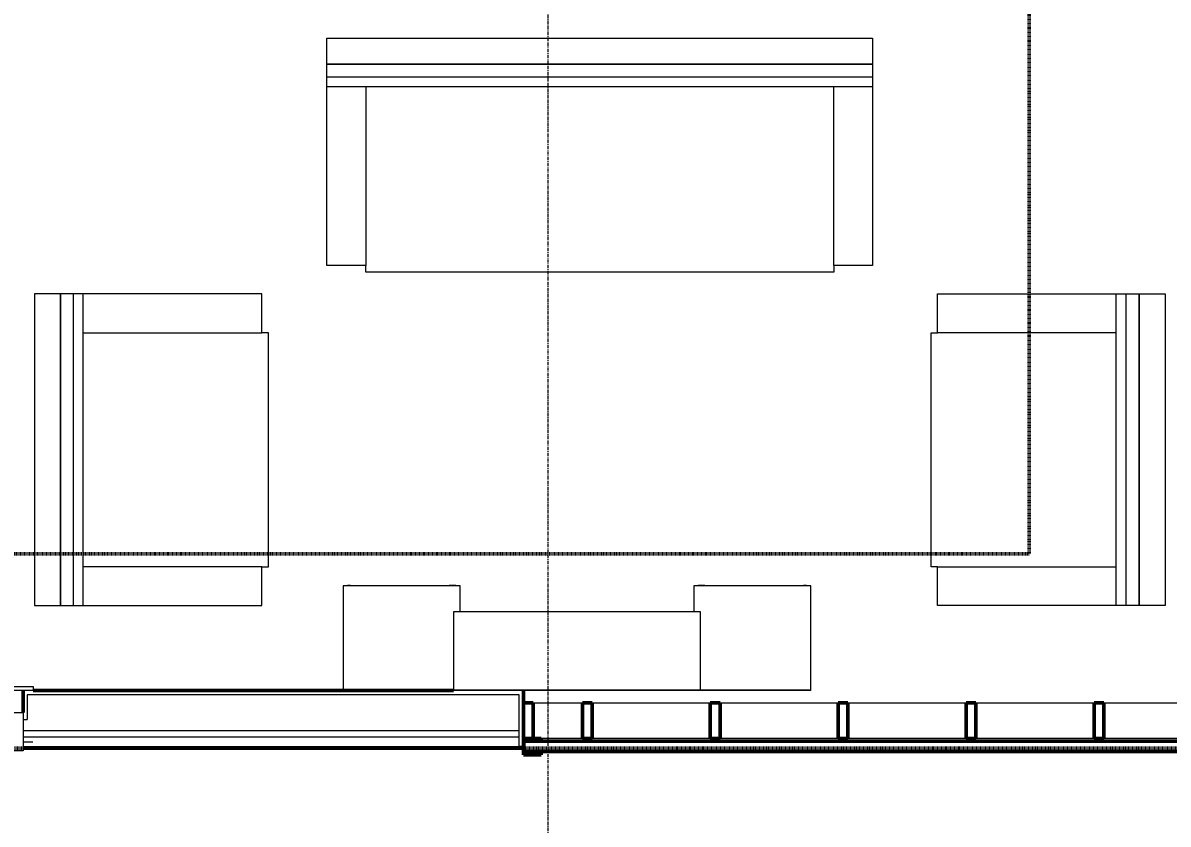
# Model space of a CAD drawing. Header units: inches. Extents: x -4217 to -1814, y 9706 to 12425.
# Drawn here: x -2254.1 to -2077.9, y 9968.5 to 10091.8 of the extents above; entities that cross this region are included whole.
import ezdxf

# ---------------------------------------------------------------- set-up
doc = ezdxf.new("R2010")
doc.units = ezdxf.units.IN
doc.header["$MEASUREMENT"] = 0
doc.linetypes.add('Dash 1_16_', pattern=[0.125, 0.0625, -0.0625])
doc.linetypes.add('Grid Line 1_2_', pattern=[0.875, 0.5, -0.125, 0.125, -0.125])
for name, color, linetype, lineweight in [('A-ANNO-DIMS', 211, 'Continuous', 9), ('A-ANNO-DIMS-96', 211, 'Continuous', 9), ('A-GLAZ-1', 250, 'Continuous', 9), ('A-GLAZ-2', 90, 'Continuous', 20), ('A-GLAZ-CWMG-2', 10, 'Continuous', 50), ('A-GLAZ-CWMG-4', 250, 'Continuous', 9), ('A-WALL-3', 10, 'Continuous', 50), ('A-WALL-4', 50, 'Continuous', 13), ('C-PROP-LINE-2', 91, 'Dash 1_16_', 50), ('I-FURN', 30, 'Continuous', 9), ('I-FURN-1', 250, 'Continuous', 9), ('S-GRID-1', 1, 'Grid Line 1_2_', 9)]:
    doc.layers.add(name, color=color, linetype=linetype, lineweight=lineweight)
doc.styles.add('Century Gothic', font='ufonts.com_century-gothic.ttf', dxfattribs={"height": 9})
doc.dimstyles.new('OD__1_8__Tol__', dxfattribs={"dimscale": 12, "dimtxt": 9.397514, "dimasz": 1, "dimexe": 0.75, "dimexo": 0.5, "dimgap": 0.125, "dimtad": 1, "dimdec": 3, "dimrnd": 0.125, "dimzin": 3, "dimdsep": 46, "dimlunit": 4, "dimtxsty": 'Century Gothic', "dimblk1": 'OBLIQUE', "dimblk2": 'OBLIQUE', "dimsah": 1, "dimcen": 0.09, "dimdle": 0.75, "dimazin": 0, "dimtfac": 1, "dimtdec": 4, "dimtix": 1, "dimtmove": 0, "dimatfit": 3, "dimfxl": 1, "dimtvp": 1, "dimtfill": 1, "dimfrac": 2, "dimtolj": 1, "dimtzin": 0, "dimarcsym": 2})

# ---------------------------------------------------------------- blocks, each defined once
blk = doc.blocks.new('DIMBLOCK33-FLOOR PLAN - 3RD FLOOR')
at = {"layer": 'A-ANNO-DIMS-96'}
for p, q in [((-2935.52, 9982.44), (-2935.52, 9817.41)), ((-2935.52, 9826.41), (-2935.52, 9982.44)), ((-2072.36, 9978.63), (-2072.36, 9817.41)), ((-2072.36, 9826.41), (-2072.36, 9978.63)), ((-2935.52, 9826.41), (-2063.36, 9826.41))]:
    blk.add_line(p, q, dxfattribs=at)
at = {"layer": 'A-ANNO-DIMS-96', "lineweight": 50}
for p, q in [((-2935.52, 9826.41), (-2929.52, 9832.41)), ((-2072.36, 9826.41), (-2066.36, 9832.41)), ((-2935.52, 9826.41), (-2941.52, 9820.41)), ((-2072.36, 9826.41), (-2078.36, 9820.41))]:
    blk.add_line(p, q, dxfattribs=at)
at = {"layer": 'A-ANNO-DIMS-96', "color": 0, "insert": (-2538.18, 9839.44), "char_height": 9, "width": 82.1611, "attachment_point": 1, "line_spacing_factor": 0.984502, "style": 'Century Gothic', "bg_fill": 3, "box_fill_scale": 1.25, "bg_fill_color": 256, "bg_fill_true_color": 13158600, "bg_fill_transparency": 0}
blk.add_mtext('71\' - 11 1/8"', dxfattribs=at)
blk = doc.blocks.new('_Oblique')
at = {"color": 0, "linetype": 'ByBlock', "lineweight": -2}
blk.add_line((-0.5, -0.5), (0.5, 0.5), dxfattribs=at)

msp = doc.modelspace()

# ---------------------------------------------------------------- linework, layer by layer
at = {"layer": 'A-GLAZ-1'}
msp.add_line((-2293.69796, 9989.6894), (-2252.54952, 9989.6894), dxfattribs=at)
at = {"layer": 'C-PROP-LINE-2'}
for q in [(-2099.26202, 10821.4894), (-3832.16202, 10010.0894)]:
    msp.add_line((-2099.26202, 10010.0894), q, dxfattribs=at)
at = {"layer": 'I-FURN'}
for p, q in [((-2123.36049, 10085.4644), (-2207.36049, 10085.4644)), ((-2207.36049, 10081.9644), (-2207.36049, 10085.4644)), ((-2207.36049, 10085.4644), (-2123.36049, 10085.4644)), ((-2123.36049, 10085.4644), (-2123.36049, 10081.9644)), ((-2123.36049, 10083.4644), (-2207.36049, 10083.4644)), ((-2207.36049, 10054.4644), (-2207.36049, 10081.9644)), ((-2123.36049, 10081.9644), (-2207.36049, 10081.9644)), ((-2201.36049, 10081.9644), (-2201.36049, 10054.4644)), ((-2129.36049, 10054.4644), (-2129.36049, 10081.9644)), ((-2123.36049, 10081.9644), (-2123.36049, 10054.4644)), ((-2201.36049, 10054.4644), (-2207.36049, 10054.4644)), ((-2201.36049, 10053.4644), (-2201.36049, 10054.4644)), ((-2129.36049, 10053.4644), (-2201.36049, 10053.4644)), ((-2129.36049, 10054.4644), (-2129.36049, 10053.4644)), ((-2123.36049, 10054.4644), (-2129.36049, 10054.4644)), ((-2248.36049, 10002.1394), (-2248.36049, 10050.1394)), ((-2248.36049, 10050.1394), (-2248.36049, 10002.1394)), ((-2244.86049, 10050.1394), (-2248.36049, 10050.1394)), ((-2246.36049, 10002.1394), (-2246.36049, 10050.1394)), ((-2217.36049, 10050.1394), (-2244.86049, 10050.1394)), ((-2244.86049, 10002.1394), (-2244.86049, 10050.1394)), ((-2217.36049, 10044.1394), (-2217.36049, 10050.1394)), ((-2113.36049, 10050.1394), (-2085.86049, 10050.1394)), ((-2113.36049, 10044.1394), (-2113.36049, 10050.1394)), ((-2085.86049, 10050.1394), (-2082.36049, 10050.1394)), ((-2085.86049, 10002.1394), (-2085.86049, 10050.1394)), ((-2084.36049, 10002.1394), (-2084.36049, 10050.1394)), ((-2082.36049, 10002.1394), (-2082.36049, 10050.1394)), ((-2082.36049, 10050.1394), (-2082.36049, 10002.1394)), ((-2244.86049, 10044.1394), (-2217.36049, 10044.1394)), ((-2216.36049, 10044.1394), (-2217.36049, 10044.1394)), ((-2216.36049, 10008.1394), (-2216.36049, 10044.1394)), ((-2114.36049, 10044.1394), (-2113.36049, 10044.1394)), ((-2114.36049, 10008.1394), (-2114.36049, 10044.1394)), ((-2085.86049, 10044.1394), (-2113.36049, 10044.1394)), ((-2217.36049, 10008.1394), (-2244.86049, 10008.1394)), ((-2217.36049, 10008.1394), (-2216.36049, 10008.1394)), ((-2217.36049, 10002.1394), (-2217.36049, 10008.1394)), ((-2113.36049, 10008.1394), (-2114.36049, 10008.1394)), ((-2113.36049, 10008.1394), (-2085.86049, 10008.1394)), ((-2113.36049, 10002.1394), (-2113.36049, 10008.1394)), ((-2248.36049, 10002.1394), (-2244.86049, 10002.1394)), ((-2244.86049, 10002.1394), (-2217.36049, 10002.1394)), ((-2085.86049, 10002.1394), (-2113.36049, 10002.1394)), ((-2082.36049, 10002.1394), (-2085.86049, 10002.1394))]:
    msp.add_line(p, q, dxfattribs=at)
at = {"layer": 'I-FURN-1'}
for p, q in [((-2207.36049, 10085.4644), (-2207.36049, 10089.4644)), ((-2207.36049, 10089.4644), (-2123.36049, 10089.4644)), ((-2123.36049, 10089.4644), (-2123.36049, 10085.4644)), ((-2252.36049, 10050.1394), (-2252.36049, 10002.1394)), ((-2248.36049, 10050.1394), (-2252.36049, 10050.1394)), ((-2082.36049, 10050.1394), (-2078.36049, 10050.1394)), ((-2078.36049, 10050.1394), (-2078.36049, 10002.1394)), ((-2186.87076, 10005.1894), (-2204.87076, 10005.1894)), ((-2203.72115, 10005.22045), (-2204.21026, 10005.22045)), ((-2203.72115, 10005.18931), (-2203.72115, 10005.22045)), ((-2187.53366, 10005.2212), (-2188.52814, 10005.2212)), ((-2188.52814, 10005.2212), (-2188.52814, 10005.18931)), ((-2187.53366, 10005.18931), (-2187.53366, 10005.2212)), ((-2186.87076, 10001.1894), (-2186.87076, 10005.1894)), ((-2132.87076, 10005.1894), (-2150.87076, 10005.1894)), ((-2150.87076, 10005.1894), (-2150.87076, 10001.1894)), ((-2150.20786, 10005.2212), (-2150.20786, 10005.18931)), ((-2149.21338, 10005.2212), (-2150.20786, 10005.2212)), ((-2149.21338, 10005.18931), (-2149.21338, 10005.2212)), ((-2133.53126, 10005.22045), (-2134.02037, 10005.22045)), ((-2134.02037, 10005.22045), (-2134.02037, 10005.18931)), ((-2252.36049, 10002.1394), (-2248.36049, 10002.1394)), ((-2149.87076, 10001.1894), (-2187.87076, 10001.1894)), ((-2078.36049, 10002.1394), (-2082.36049, 10002.1394))]:
    msp.add_line(p, q, dxfattribs=at)

# ---------------------------------------------------------------- dimensions: what is measured, and where the dimension line sits
at = {"layer": 'A-ANNO-DIMS'}
dim = msp.add_linear_dim(base=(-2072.3612366797, 9826.4063176174), p1=(-2935.5237366793, 9988.4393961105), p2=(-2072.3612366797, 9984.6268961105), dimstyle='OD__1_8__Tol__', override={"dimpost": '<>', "dimfxl": 863.17092}, dxfattribs=at)
dim.commit()
dim.dimension.update_dxf_attribs({"geometry": 'DIMBLOCK33-FLOOR PLAN - 3RD FLOOR', "text_midpoint": (-2503.9424866795, 9833.1313346513)})

# ---------------------------------------------------------------- next in the draw order: linework, layer by layer
at = {"layer": 'A-GLAZ-1'}
for p, q in [((-2252.54952, 9989.0644), (-2293.69796, 9989.0644)), ((-2252.54952, 9989.6894), (-2252.54952, 9989.0644))]:
    msp.add_line(p, q, dxfattribs=at)
at = {"layer": 'A-GLAZ-2'}
for p, q in [((-2292.13546, 9985.6894), (-2254.11202, 9985.6894)), ((-2254.11202, 9985.6894), (-2254.11202, 9979.8144)), ((-2254.11202, 9981.1894), (-2252.61202, 9981.1894)), ((-2254.11202, 9979.8144), (-2292.13546, 9979.8144))]:
    msp.add_line(p, q, dxfattribs=at)
at = {"layer": 'A-GLAZ-CWMG-2'}
for p, q in [((-2175.62374, 9987.1894), (-2177.12374, 9987.1894)), ((-2177.12374, 9987.1894), (-2177.12374, 9981.6894)), ((-2175.62374, 9981.6894), (-2175.62374, 9987.1894)), ((-2174.37374, 9981.6894), (-2177.12374, 9981.6894)), ((-2177.12374, 9981.6894), (-2177.12374, 9979.1894)), ((-2177.12374, 9981.6894), (-2175.62374, 9981.6894)), ((-2177.06124, 9979.2519), (-2177.06124, 9981.6269)), ((-2177.06124, 9981.6269), (-2174.43624, 9981.6269)), ((-2174.43624, 9981.3267), (-2174.62374, 9981.3267)), ((-2174.62374, 9981.3267), (-2174.62374, 9981.2642)), ((-2174.62374, 9981.2642), (-2174.37374, 9981.2642)), ((-2174.43624, 9981.6269), (-2174.43624, 9981.3267)), ((-2174.37374, 9981.2642), (-2174.37374, 9981.6894)), ((-2174.37374, 9979.6894), (-2174.62374, 9979.6894)), ((-2174.62374, 9979.6894), (-2174.62374, 9979.6269)), ((-2174.62374, 9979.6269), (-2174.43624, 9979.6269)), ((-2174.43624, 9979.6269), (-2174.43624, 9979.2519)), ((-2174.37374, 9979.1894), (-2174.37374, 9979.6894)), ((-2177.12374, 9979.1894), (-2174.37374, 9979.1894)), ((-2174.43624, 9979.2519), (-2177.06124, 9979.2519))]:
    msp.add_line(p, q, dxfattribs=at)
at = {"layer": 'A-GLAZ-CWMG-2', "extrusion": (0, 0, -1)}
for p, q in [((-2166.52921, 9987.1894), (-2168.02921, 9987.1894)), ((-2168.02921, 9987.1894), (-2168.02921, 9981.6894)), ((-2166.52921, 9981.6894), (-2166.52921, 9987.1894)), ((-2146.84561, 9987.1894), (-2148.34561, 9987.1894)), ((-2148.34561, 9987.1894), (-2148.34561, 9981.6894)), ((-2146.84561, 9981.6894), (-2146.84561, 9987.1894)), ((-2127.16202, 9987.1894), (-2128.66202, 9987.1894)), ((-2128.66202, 9987.1894), (-2128.66202, 9981.6894)), ((-2127.16202, 9981.6894), (-2127.16202, 9987.1894)), ((-2107.47842, 9987.1894), (-2108.97842, 9987.1894)), ((-2108.97842, 9987.1894), (-2108.97842, 9981.6894)), ((-2107.47842, 9981.6894), (-2107.47842, 9987.1894)), ((-2087.79483, 9987.1894), (-2089.29483, 9987.1894)), ((-2089.29483, 9987.1894), (-2089.29483, 9981.6894)), ((-2087.79483, 9981.6894), (-2087.79483, 9987.1894)), ((-2168.02921, 9981.6894), (-2166.52921, 9981.6894)), ((-2148.34561, 9981.6894), (-2146.84561, 9981.6894)), ((-2128.66202, 9981.6894), (-2127.16202, 9981.6894)), ((-2108.97842, 9981.6894), (-2107.47842, 9981.6894)), ((-2089.29483, 9981.6894), (-2087.79483, 9981.6894))]:
    msp.add_line(p, q, dxfattribs=at)
at = {"layer": 'A-GLAZ-CWMG-4'}
for p, q in [((-2175.62374, 9987.1894), (-2168.02921, 9987.1894)), ((-2166.52921, 9987.1894), (-2148.34561, 9987.1894)), ((-2146.84561, 9987.1894), (-2128.66202, 9987.1894)), ((-2127.16202, 9987.1894), (-2108.97842, 9987.1894)), ((-2107.47842, 9987.1894), (-2089.29483, 9987.1894)), ((-2087.79483, 9987.1894), (-2074.92374, 9987.1894)), ((-2168.02921, 9981.6894), (-2174.37374, 9981.6894)), ((-2148.34561, 9981.6894), (-2166.52921, 9981.6894)), ((-2128.66202, 9981.6894), (-2146.84561, 9981.6894)), ((-2108.97842, 9981.6894), (-2127.16202, 9981.6894)), ((-2089.29483, 9981.6894), (-2107.47842, 9981.6894)), ((-2071.11124, 9981.6894), (-2087.79483, 9981.6894))]:
    msp.add_line(p, q, dxfattribs=at)
at = {"layer": 'A-WALL-3'}
for p, q in [((-2254.11202, 9989.0644), (-2254.11202, 9985.6894)), ((-2187.87076, 9989.0644), (-2252.54952, 9989.0644)), ((-2177.12374, 9988.4394), (-2177.12374, 9989.0644)), ((-2177.12374, 9980.4394), (-2177.12374, 9988.4394)), ((-2067.17374, 9981.2642), (-2177.06124, 9981.2642)), ((-2177.06124, 9981.2642), (-2177.06124, 9979.6894)), ((-2254.11202, 9980.1894), (-2177.12374, 9980.1894)), ((-2177.12374, 9980.1894), (-2177.12374, 9980.4394)), ((-2177.06124, 9979.6894), (-2067.17374, 9979.6894))]:
    msp.add_line(p, q, dxfattribs=at)
at = {"layer": 'A-WALL-4'}
for p, q in [((-2253.48702, 9988.4394), (-2253.48702, 9984.6269)), ((-2177.74874, 9988.4394), (-2253.48702, 9988.4394)), ((-2177.74874, 9980.4394), (-2177.74874, 9988.4394)), ((-2254.11202, 9984.6269), (-2253.48702, 9984.6269)), ((-2254.11202, 9982.9394), (-2177.74874, 9982.9394)), ((-2254.11202, 9981.9394), (-2177.74874, 9981.9394)), ((-2254.11202, 9980.4394), (-2177.74874, 9980.4394)), ((-2177.74874, 9980.4394), (-2177.12374, 9980.4394)), ((-2177.12374, 9980.4394), (-2177.74874, 9980.4394))]:
    msp.add_line(p, q, dxfattribs=at)
at = {"layer": 'C-PROP-LINE-2'}
msp.add_line((-2067.92374, 9980.1894), (-2523.72374, 9980.1894), dxfattribs=at)
at = {"layer": 'I-FURN-1'}
for p, q in [((-2204.87076, 10005.1894), (-2204.87076, 9989.1894)), ((-2132.87076, 9989.1894), (-2132.87076, 10005.1894)), ((-2187.87076, 10001.1894), (-2187.87076, 9989.1894)), ((-2149.87076, 9989.1894), (-2149.87076, 10001.1894)), ((-2204.87076, 9989.1894), (-2187.87076, 9989.1894)), ((-2204.87076, 9989.0644), (-2204.87076, 9989.1894)), ((-2204.87076, 9989.1894), (-2187.87076, 9989.1894)), ((-2187.87076, 9989.1894), (-2149.87076, 9989.1894)), ((-2187.87076, 9989.0644), (-2187.87076, 9989.1894)), ((-2187.87076, 9989.1894), (-2149.87076, 9989.1894)), ((-2149.87076, 9989.0644), (-2187.87076, 9989.0644)), ((-2149.87076, 9989.1894), (-2132.87076, 9989.1894)), ((-2149.87076, 9989.1894), (-2149.87076, 9989.0644)), ((-2149.87076, 9989.1894), (-2132.87076, 9989.1894)), ((-2132.87076, 9989.0644), (-2149.87076, 9989.0644)), ((-2132.87076, 9989.0644), (-2132.87076, 9989.1894))]:
    msp.add_line(p, q, dxfattribs=at)
at = {"layer": 'S-GRID-1'}
msp.add_line((-2173.32374, 9836.17969), (-2173.32374, 12376.79045), dxfattribs=at)

doc.saveas('drawing.dxf')
